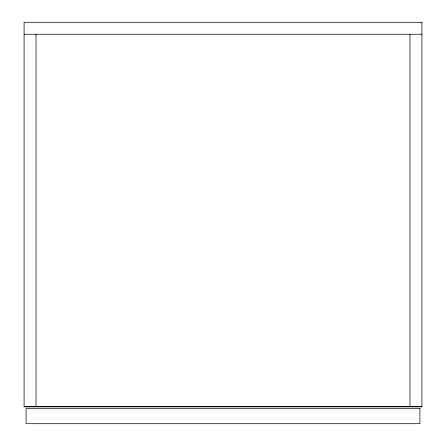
<?xml version="1.0" encoding="UTF-8"?>
<svg xmlns="http://www.w3.org/2000/svg" width="446" height="446" viewBox="0 0 446 446"><rect width="100%" height="100%" fill="white"/><g stroke="black" fill="none" stroke-linecap="round" stroke-linejoin="round"><path stroke-width="0.67" d="M24.09 34.236L421.91 34.236M24.09 406.462L421.91 406.462M409.974 34.236L409.974 406.858M36.026 34.236L36.026 406.858M421.91 22.3L24.09 22.3L24.09 406.858L421.91 406.858L421.91 22.3M419.92 408.452L26.08 408.452L26.08 423.7L419.92 423.7L419.92 408.452"/></g></svg>
